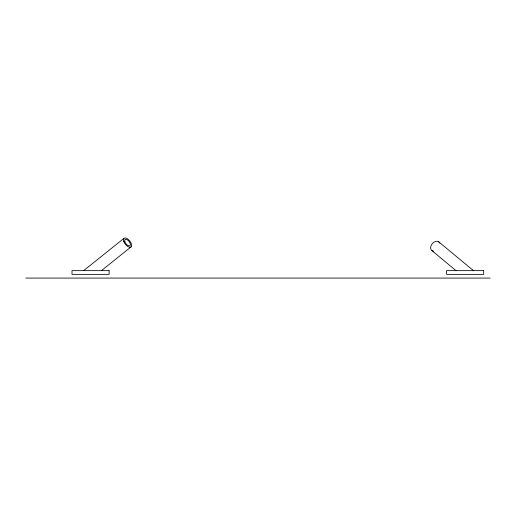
<?xml version="1.0" encoding="UTF-8"?>
<svg xmlns="http://www.w3.org/2000/svg" width="516" height="516" viewBox="0 0 516 516"><rect width="100%" height="100%" fill="white"/><g stroke="black" fill="none" stroke-linecap="round" stroke-linejoin="round"><path stroke-width="0.77" d="M101.42 270.655L131.238 246.725M83.618 270.648L123.827 238.469M25.8 278.079L490.2 278.079M438.581 241.707L473.456 270.648M432.053 250.718L456.021 270.655M433.666 251.195A5.573 3.98 -50.3 0 1 432.034 243.952A5.573 3.98 -50.3 0 1 439.748 243.152M109.121 270.648L71.995 270.648L72.021 274.364L109.121 274.364L109.095 270.648M483.698 270.648L446.572 270.648L446.598 274.364L483.698 274.364L483.673 270.648M123.756 241.514A5.573 2.773 51.3 0 0 130.806 247.087A5.573 2.773 51.3 0 0 128.032 239.198A5.573 2.773 51.3 0 0 123.756 241.514M124.891 241.836A3.902 1.941 51.3 0 0 129.826 245.739A3.902 1.941 51.3 0 0 127.884 240.217A3.902 1.941 51.3 0 0 124.891 241.836"/></g></svg>
